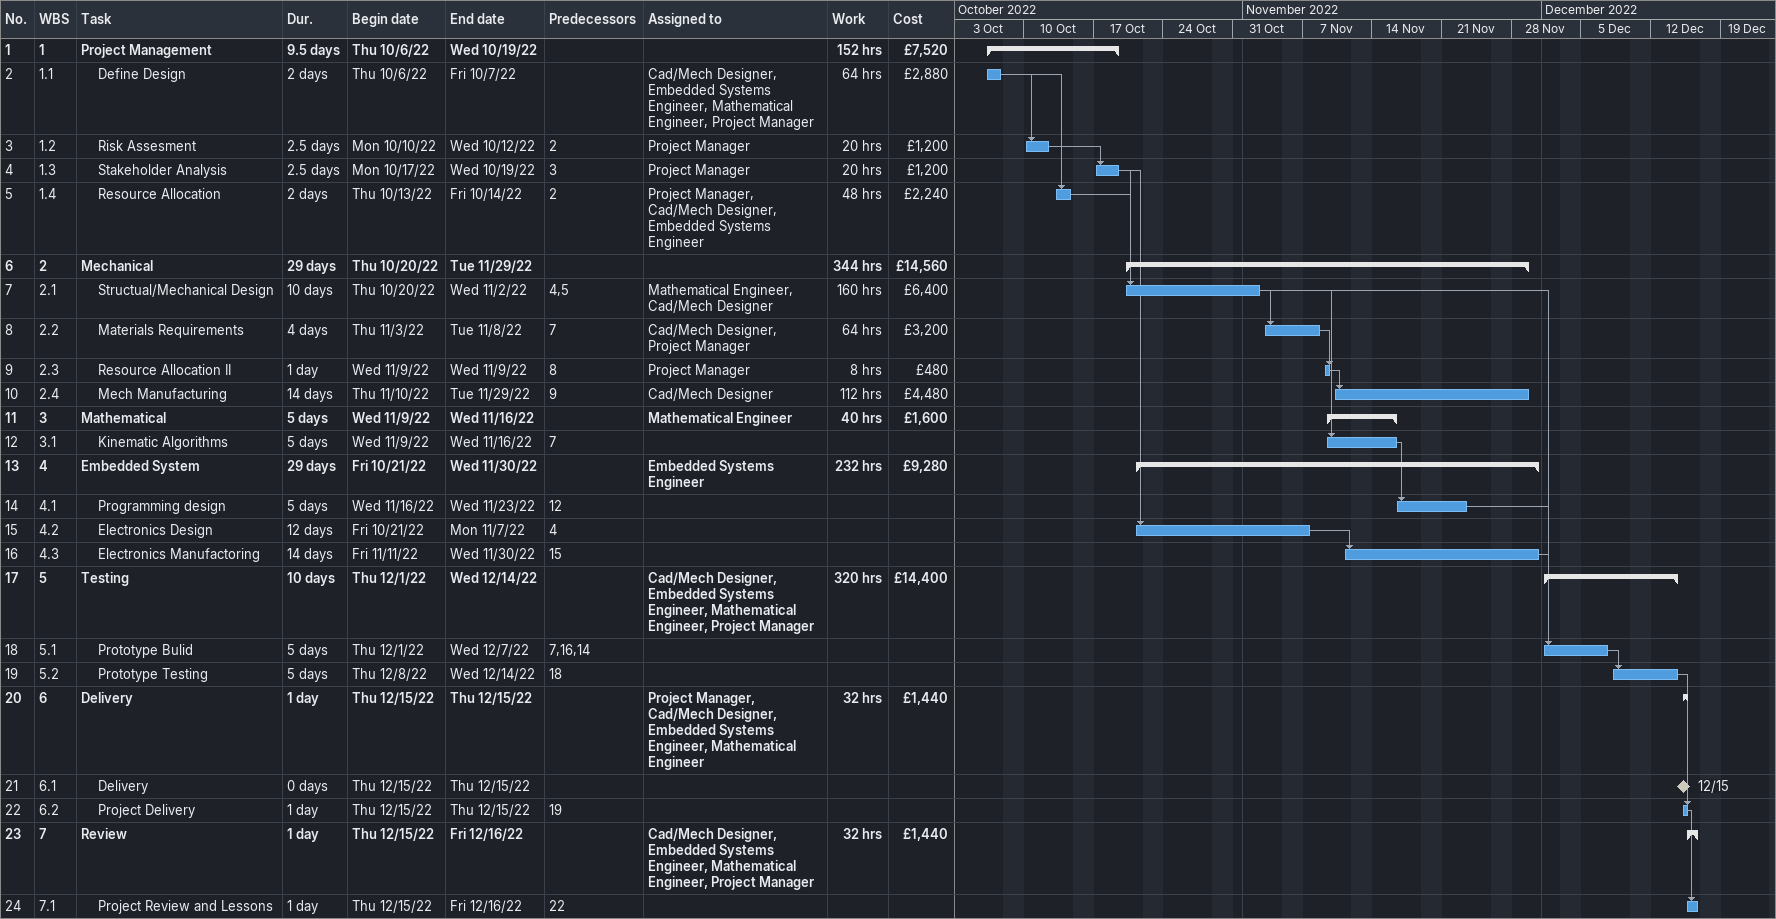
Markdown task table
| ID | WBS | Task | Duration | Start | Finish | Predecessors | Resources | Work (h) | Cost (£) |
|---|---|---|---|---|---|---|---|---|---|
| 1 | 1 | **Project Management** | 9.5d | 2022-10-06 | 2022-10-19 |  |  | 152 | 7520 |
| 2 | 1.1 | Define Design | 2d | 2022-10-06 | 2022-10-07 |  | Cad/Mech Designer, Embedded Systems Engineer, Mathematical Engineer, Project Manager | 64 | 2880 |
| 3 | 1.2 | Risk Assesment | 2.5d | 2022-10-10 | 2022-10-12 | 2 | Project Manager | 20 | 1200 |
| 4 | 1.3 | Stakeholder Analysis | 2.5d | 2022-10-17 | 2022-10-19 | 3 | Project Manager | 20 | 1200 |
| 5 | 1.4 | Resource Allocation | 2d | 2022-10-13 | 2022-10-14 | 2 | Project Manager, Cad/Mech Designer, Embedded Systems Engineer | 48 | 2240 |
| 6 | 2 | **Mechanical** | 29d | 2022-10-20 | 2022-11-29 |  |  | 344 | 14560 |
| 7 | 2.1 | Structual/Mechanical Design | 10d | 2022-10-20 | 2022-11-02 | 4, 5 | Mathematical Engineer, Cad/Mech Designer | 160 | 6400 |
| 8 | 2.2 | Materials Requirements | 4d | 2022-11-03 | 2022-11-08 | 7 | Cad/Mech Designer, Project Manager | 64 | 3200 |
| 9 | 2.3 | Resource Allocation II | 1d | 2022-11-09 | 2022-11-09 | 8 | Project Manager | 8 | 480 |
| 10 | 2.4 | Mech Manufacturing | 14d | 2022-11-10 | 2022-11-29 | 9 | Cad/Mech Designer | 112 | 4480 |
| 11 | 3 | **Mathematical** | 5d | 2022-11-09 | 2022-11-16 |  | Mathematical Engineer | 40 | 1600 |
| 12 | 3.1 | Kinematic Algorithms | 5d | 2022-11-09 | 2022-11-16 | 7 |  |  |  |
| 13 | 4 | **Embedded System** | 29d | 2022-10-21 | 2022-11-30 |  | Embedded Systems Engineer | 232 | 9280 |
| 14 | 4.1 | Programming design | 5d | 2022-11-16 | 2022-11-23 | 12 |  |  |  |
| 15 | 4.2 | Electronics Design | 12d | 2022-10-21 | 2022-11-07 | 4 |  |  |  |
| 16 | 4.3 | Electronics Manufactoring | 14d | 2022-11-11 | 2022-11-30 | 15 |  |  |  |
| 17 | 5 | **Testing** | 10d | 2022-12-01 | 2022-12-14 |  | Cad/Mech Designer, Embedded Systems Engineer, Mathematical Engineer, Project Manager | 320 | 14400 |
| 18 | 5.1 | Prototype Bulid | 5d | 2022-12-01 | 2022-12-07 | 7, 16, 14 |  |  |  |
| 19 | 5.2 | Prototype Testing | 5d | 2022-12-08 | 2022-12-14 | 18 |  |  |  |
| 20 | 6 | **Delivery** | 1d | 2022-12-15 | 2022-12-15 |  | Project Manager, Cad/Mech Designer, Embedded Systems Engineer, Mathematical Engineer | 32 | 1440 |
| 21 | 6.1 | Delivery | 0d | 2022-12-15 | 2022-12-15 |  |  |  |  |
| 22 | 6.2 | Project Delivery | 1d | 2022-12-15 | 2022-12-15 | 19 |  |  |  |
| 23 | 7 | **Review** | 1d | 2022-12-15 | 2022-12-16 |  | Cad/Mech Designer, Embedded Systems Engineer, Mathematical Engineer, Project Manager | 32 | 1440 |
| 24 | 7.1 | Project Review and Lessons | 1d | 2022-12-15 | 2022-12-16 | 22 |  |  |  |
